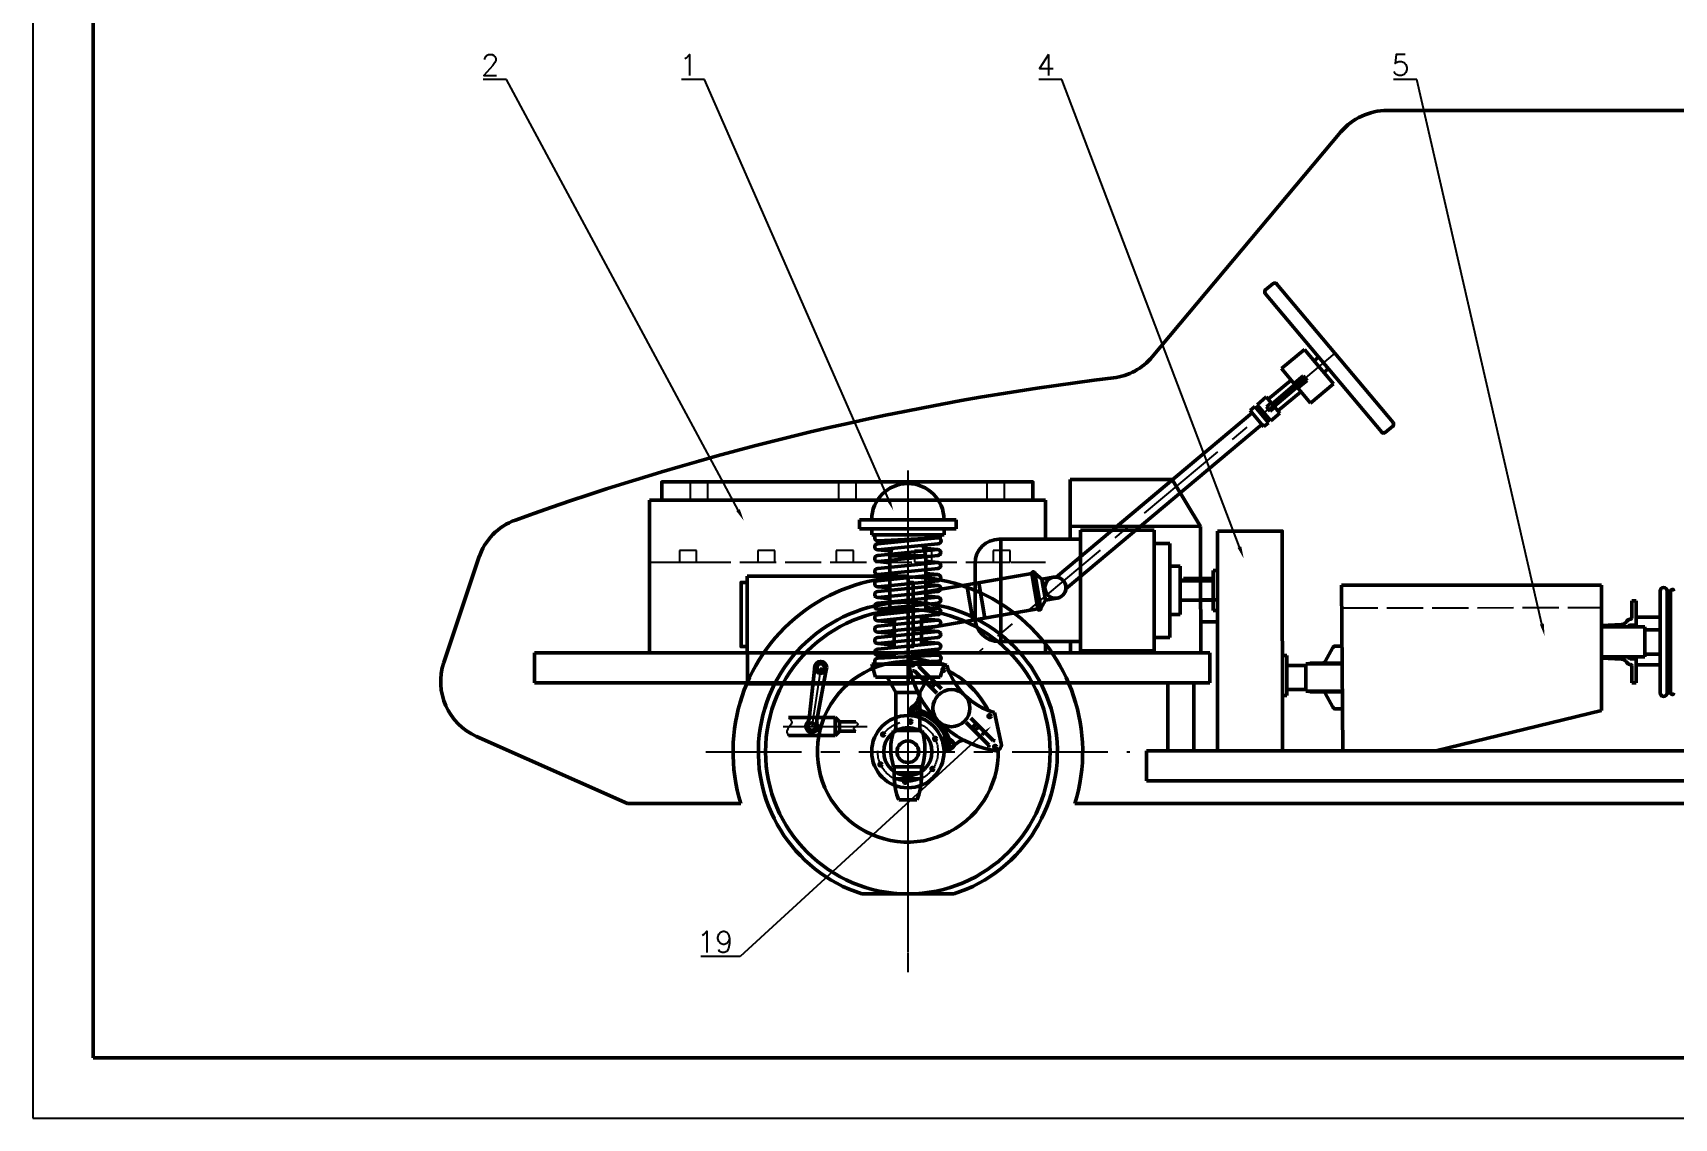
# Model space of a CAD drawing. Header units: millimetres. Extents: x 4452 to 5641, y 1905 to 2746.
# Drawn here: x 4452 to 4996, y 1905 to 2265 of the extents above; entities that cross this region are included whole.
import ezdxf
from ezdxf import colors
from ezdxf.entities.mleader import LeaderData, LeaderLine
from ezdxf.math import Vec2, Vec3

# ---------------------------------------------------------------- set-up
doc = ezdxf.new("R2010")
doc.units = ezdxf.units.MM
doc.linetypes.add('ACAD_ISO02W100', pattern=[15, 12, -3])
doc.linetypes.add('CENTER', pattern=[50.8, 31.75, -6.35, 6.35, -6.35])
for name, color, linetype, lineweight in [('中心线层', 1, 'CENTER', 25), ('剖面线层', 2, 'Continuous', 25), ('总内框线', 7, 'Continuous', 50), ('标注层', 3, 'Continuous', 25), ('粗实线层', 250, 'Continuous', 50), ('虚线层', 4, 'ACAD_ISO02W100', 25)]:
    doc.layers.add(name, color=color, linetype=linetype, lineweight=lineweight)
doc.styles.get("Standard").update_dxf_attribs({"font": 'txt', "bigfont": 'gbcbig.shx'})

# ---------------------------------------------------------------- blocks, each defined once
blk = doc.blocks.new('*U21')
at = {"layer": '中心线层'}
for p, q in [((0.02, -0.67), (0.02, 0.67)), ((-0.66, 0), (0.66, 0))]:
    blk.add_line(p, q, dxfattribs=at)
at = {"layer": '粗实线层'}
blk.add_circle((0.02, 0), 0.5, dxfattribs=at)
blk = doc.blocks.new('*U22')
at = {"layer": '粗实线层', "color": 0, "linetype": 'ByBlock', "lineweight": -2, "transparency": 16777216}
blk.add_blockref('*U21', (1270.03, -743.36), dxfattribs=at)
for p, rotation in [((1261.38, -748.38), 59.99999999999999), ((1278.71, -748.34), 299.9999999999999), ((1261.41, -758.38), 120), ((1278.73, -758.34), 240), ((1270.08, -763.36), 180)]:
    blk.add_blockref('*U21', p, dxfattribs=dict(at, rotation=rotation))
blk = doc.blocks.new('*U23')
at = {"layer": '虚线层'}
blk.add_lwpolyline([(-2.83, -1.95), (2.83, -1.95), (2.83, 1.95), (-2.83, 1.95)], close=True, dxfattribs=at)
blk = doc.blocks.new('*U24')
at = {"layer": '粗实线层', "color": 0, "linetype": 'ByBlock', "lineweight": -2, "transparency": 16777216}
for p in [(0, 0), (26, 0), (52, 0), (78, 0), (104, 0)]:
    blk.add_blockref('*U23', p, dxfattribs=at)
blk = doc.blocks.new('*U25')
at = {"layer": '虚线层'}
blk.add_lwpolyline([(-2.85, 3), (2.85, 3), (2.85, -3), (-2.85, -3)], close=True, dxfattribs=at)
blk = doc.blocks.new('*U26')
at = {"layer": '粗实线层', "color": 0, "linetype": 'ByBlock', "lineweight": -2, "transparency": 16777216}
for p in [(0, 0), (49.21, 0), (98.41, 0)]:
    blk.add_blockref('*U25', p, dxfattribs=at)

msp = doc.modelspace()

# ---------------------------------------------------------------- linework, layer by layer
for p, q in [((4451.8534, 2745.7386), (4451.8534, 1904.7386)), ((4451.8534, 1904.7386), (5640.8534, 1904.7386))]:
    msp.add_line(p, q)
at = {"layer": '中心线层'}
for p, q in [((4883.7988, 2158.5855), (4764.9814, 2058.8858)), ((4742.1446, 2119.6603), (4742.1446, 1959.764)), ((4742.1446, 2119.6603), (4742.1446, 1959.764)), ((4713.2217, 2054.3482), (4710.3094, 2034.7264)), ((4700.7961, 2034.7264), (4728.6103, 2034.7264)), ((4737.3946, 2026.364), (4746.8946, 2026.364))]:
    msp.add_line(p, q, dxfattribs=at)
at = {"layer": '中心线层', "lineweight": -3}
for p, q in [((4742.1446, 2099.2205), (4742.1446, 1947.3227)), ((4742.1446, 2099.2205), (4742.1446, 1947.3227)), ((4742.1446, 2099.2205), (4742.1446, 1947.3227)), ((4742.1446, 2099.2205), (4742.1446, 1947.3227)), ((4742.1446, 2099.2205), (4742.1446, 1947.3227)), ((4742.1446, 2099.2205), (4742.1446, 1947.3227)), ((4675.1369, 2026.364), (4815.7807, 2026.364)), ((4675.1369, 2026.364), (4815.7807, 2026.364)), ((4675.1369, 2026.364), (4815.7807, 2026.364))]:
    msp.add_line(p, q, dxfattribs=at)
at = {"layer": '中心线层'}
msp.add_circle((4742.1446, 2026.364), 10, dxfattribs=at)
at = {"layer": '剖面线层'}
for points in [[(4702.5352, 2037.7264), (4703.6366, 2036.1824), (4701.9754, 2033.2284), (4702.5352, 2031.7264)], [(4724.8321, 2036.3264), (4725.5552, 2035.3388), (4724.1665, 2034.0292), (4724.8321, 2033.1264)]]:
    msp.add_spline(points, degree=3, dxfattribs=at)
at = {"layer": '总内框线'}
for p, q in [((4471.8534, 2725.7386), (4471.8534, 1924.7386)), ((4471.8534, 1924.7386), (5620.8534, 1924.7386))]:
    msp.add_line(p, q, dxfattribs=at)
at = {"layer": '粗实线层'}
for p, q in [((4901.1587, 2239.164), (5193.0017, 2239.164)), ((4823.2502, 2157.4306), (4885.8379, 2232.0197)), ((4899.3462, 2132.4003), (4860.7112, 2178.4437)), ((4863.2979, 2181.7107), (4860.8148, 2179.6271)), ((4864.4814, 2181.6072), (4903.1163, 2135.5638)), ((4873.7033, 2159.873), (4866.1022, 2153.4949)), ((4873.7033, 2159.873), (4866.1022, 2153.4949)), ((4873.7033, 2159.873), (4877.2329, 2155.6666)), ((4878.4125, 2157.3481), (4876.8923, 2156.0725)), ((4866.1022, 2153.4949), (4870.5531, 2148.1906)), ((4873.31, 2151.0796), (4870.5109, 2148.7309)), ((4873.9479, 2150.3195), (4873.31, 2151.0796)), ((4877.2329, 2155.6666), (4883.3137, 2148.4197)), ((4880.1247, 2152.2203), (4881.6449, 2153.4959)), ((4869.2912, 2149.6944), (4861.6902, 2143.3163)), ((4870.7944, 2148.3931), (4862.952, 2141.8125)), ((4871.5031, 2147.5485), (4863.6607, 2140.968)), ((4872.5236, 2145.8422), (4864.9225, 2139.4642)), ((4871.7865, 2147.2107), (4870.5109, 2148.7309)), ((4870.5109, 2148.7309), (4870.7944, 2148.3931)), ((4870.9074, 2147.7683), (4873.9479, 2150.3195)), ((4871.2618, 2147.346), (4875.7126, 2142.0417)), ((4871.7865, 2147.2107), (4871.5031, 2147.5485)), ((4874.5857, 2149.5594), (4871.7865, 2147.2107)), ((4873.9479, 2150.3195), (4874.5857, 2149.5594)), ((4883.3137, 2148.4197), (4875.7126, 2142.0417)), ((4857.2518, 2140.8874), (4855.7316, 2139.6118)), ((4857.2518, 2140.8874), (4861.7598, 2135.515)), ((4858.6497, 2140.7651), (4857.8896, 2140.1273)), ((4861.0524, 2144.0764), (4858.0119, 2141.5252)), ((4862.5199, 2136.1528), (4858.0119, 2141.5252)), ((4861.6902, 2143.3163), (4861.0524, 2144.0764)), ((4862.6989, 2142.1142), (4861.1787, 2140.8385)), ((4861.1787, 2140.8385), (4862.3936, 2139.3907)), ((4864.9225, 2139.4642), (4861.6902, 2143.3163)), ((4863.9138, 2140.6663), (4862.3936, 2139.3907)), ((4856.3694, 2138.8517), (4791.3523, 2084.2959)), ((4859.6018, 2134.9995), (4794.5847, 2080.4437)), ((4856.3694, 2138.8517), (4810.763, 2100.5833)), ((4859.6018, 2134.9995), (4855.7316, 2139.6118)), ((4859.6018, 2134.9995), (4860.2396, 2134.2394)), ((4861.7598, 2135.515), (4860.2396, 2134.2394)), ((4861.8821, 2136.9129), (4861.122, 2136.2751)), ((4865.5603, 2138.7041), (4862.5199, 2136.1528)), ((4864.9225, 2139.4642), (4865.5603, 2138.7041)), ((4903.0128, 2134.3804), (4900.5296, 2132.2968)), ((4795.9464, 2116.7095), (4829.8367, 2116.7095)), ((4796.0006, 2096.8864), (4795.9464, 2116.7095)), ((4829.8367, 2116.7095), (4839.1967, 2101.1504)), ((4656.4139, 2109.8679), (4656.4139, 2059.1972)), ((4787.7613, 2109.8679), (4656.4139, 2109.8679)), ((4787.7613, 2109.8679), (4787.7613, 2096.8864)), ((4758.1446, 2103.364), (4726.1446, 2103.364)), ((4726.1446, 2103.364), (4726.1446, 2100.364)), ((4758.1446, 2100.364), (4758.1446, 2103.364)), ((4726.1446, 2100.364), (4758.1446, 2100.364)), ((4730.1446, 2098.364), (4730.1446, 2100.364)), ((4730.1446, 2098.364), (4754.1446, 2098.364)), ((4730.1446, 2098.364), (4754.1446, 2098.364)), ((4732.1446, 2096.364), (4752.1446, 2097.364)), ((4752.1446, 2097.364), (4732.1446, 2095.364)), ((4734.6826, 2095.6178), (4734.2488, 2096.4692)), ((4737.4387, 2095.8934), (4737.6518, 2096.6393)), ((4746.589, 2096.8084), (4746.5108, 2097.0823)), ((4754.1446, 2098.364), (4754.1446, 2100.364)), ((4799.4486, 2096.8864), (4772.4486, 2096.8864)), ((4773.0291, 2062.8864), (4773.0291, 2096.8864)), ((4839.1967, 2101.1504), (4795.9889, 2101.1543)), ((4799.4486, 2099.8864), (4823.9013, 2099.8864)), ((4799.4486, 2059.8864), (4799.4486, 2099.8864)), ((4823.9013, 2059.8864), (4823.9013, 2099.8864)), ((4839.1967, 2101.1504), (4839.2326, 2088.0372)), ((4732.1446, 2093.364), (4752.1446, 2095.364)), ((4732.1446, 2093.364), (4736.589, 2092.9195)), ((4732.1662, 2091.4529), (4752.0666, 2093.4664)), ((4732.1662, 2089.4529), (4752.1662, 2091.4716)), ((4736.1446, 2091.364), (4736.8505, 2093.8345)), ((4736.1446, 2091.364), (4748.1446, 2091.364)), ((4736.1446, 2091.364), (4736.1446, 2075.2321)), ((4748.1446, 2091.364), (4747.1446, 2094.864)), ((4747.4111, 2093.9311), (4752.0666, 2093.4664)), ((4748.1446, 2073.4377), (4748.1446, 2091.364)), ((4829.0588, 2095.4864), (4823.9013, 2095.4864)), ((4829.0588, 2064.2864), (4829.0588, 2095.4864)), ((4588.2022, 2056.0056), (4599.8213, 2090.7767)), ((4732.1659, 2087.1584), (4752.0663, 2089.1719)), ((4732.1659, 2085.1584), (4752.1659, 2087.1772)), ((4732.1662, 2089.4529), (4736.1446, 2089.0578)), ((4748.1446, 2089.5634), (4752.0663, 2089.1719)), ((4748.1446, 2085.5073), (4752.066, 2085.1158)), ((4764.4486, 2070.8864), (4764.4486, 2088.8864)), ((4785.229, 2079.788), (4784.2184, 2085.6551)), ((4786.5895, 2083.5806), (4784.2184, 2085.6551)), ((4832.4486, 2087.8864), (4829.0588, 2087.8864)), ((4832.4486, 2071.8864), (4832.4486, 2087.8864)), ((4839.2933, 2059.1972), (4839.2326, 2088.0372)), ((4843.4486, 2083.8864), (4843.4486, 2086.502)), ((4843.4486, 2086.502), (4844.9035, 2086.502)), ((4732.1654, 2079.5235), (4752.0657, 2081.537)), ((4732.1656, 2083.1023), (4752.066, 2085.1158)), ((4732.1656, 2081.1023), (4752.1656, 2083.1211)), ((4732.1656, 2081.1023), (4736.1446, 2080.7072)), ((4732.1659, 2085.1584), (4736.1446, 2084.7633)), ((4761.7279, 2081.781), (4743.86, 2078.7032)), ((4748.1446, 2081.9284), (4752.0657, 2081.537)), ((4783.2405, 2085.4867), (4761.7279, 2081.781)), ((4761.7279, 2081.781), (4763.7491, 2070.0469)), ((4765.6393, 2082.4548), (4767.6605, 2070.7206)), ((4784.2512, 2079.6196), (4783.2405, 2085.4867)), ((4790.5009, 2084.2544), (4786.5895, 2083.5806)), ((4786.5895, 2083.5806), (4787.78, 2076.6692)), ((4843.4486, 2083.0864), (4832.4486, 2083.0864)), ((4833.5985, 2083.7864), (4843.4486, 2083.7864)), ((4833.5985, 2083.0864), (4833.5985, 2083.7864)), ((4843.4486, 2083.8864), (4843.4486, 2075.8864)), ((4843.4486, 2076.6864), (4843.4486, 2083.7864)), ((4886.0343, 2081.5833), (4972.2499, 2081.6046)), ((4886.47, 2026.6389), (4886.0387, 2081.5833)), ((4972.2647, 2040.0442), (4972.2544, 2081.6046)), ((4732.1612, 2075.6462), (4752.0616, 2077.6597)), ((4732.1612, 2073.6462), (4752.1612, 2075.6649)), ((4732.1654, 2077.5235), (4752.1654, 2079.5422)), ((4732.1654, 2077.5235), (4736.1446, 2077.1283)), ((4736.1446, 2075.2321), (4736.1446, 2072.364)), ((4748.1446, 2078.0507), (4752.0616, 2077.6597)), ((4784.2512, 2079.6196), (4785.2618, 2073.7525)), ((4785.229, 2079.788), (4786.2397, 2073.9209)), ((4787.78, 2076.6692), (4786.2397, 2073.9209)), ((4791.6914, 2077.343), (4787.78, 2076.6692)), ((4843.4486, 2076.6864), (4832.4486, 2076.6864)), ((4839.2563, 2076.7739), (4844.8876, 2076.779)), ((4843.4486, 2075.8864), (4843.4486, 2073.2709)), ((4982.3213, 2076.4049), (4982.3213, 2073.3071)), ((4982.3213, 2076.4049), (4983.7213, 2076.4049)), ((4983.7213, 2076.4049), (4983.7213, 2068.8071)), ((4991.6919, 2079.6815), (4991.6919, 2045.8955)), ((4995.2019, 2079.6815), (4994.0319, 2079.6815)), ((4994.0319, 2079.6815), (4994.0319, 2045.8955)), ((4995.2019, 2079.6815), (4995.2019, 2045.8955)), ((4732.1609, 2071.8205), (4752.0613, 2073.834)), ((4732.1609, 2069.8205), (4752.1609, 2071.8393)), ((4732.1609, 2069.8205), (4737.6609, 2069.2743)), ((4732.1611, 2068.0346), (4752.0614, 2070.0481)), ((4732.1612, 2073.6462), (4736.1446, 2073.2506)), ((4736.4495, 2072.364), (4736.1446, 2072.364)), ((4736.4495, 2072.364), (4737.5318, 2072.364)), ((4737.6446, 2070.374), (4737.6446, 2060.906)), ((4737.6609, 2070.3757), (4737.6609, 2069.0993)), ((4763.7491, 2070.0469), (4743.86, 2066.6209)), ((4746.6446, 2071.2825), (4746.6446, 2061.8166)), ((4746.6609, 2071.2841), (4746.6609, 2069.5553)), ((4746.6611, 2070.5872), (4752.0614, 2070.0481)), ((4748.1446, 2074.225), (4752.0613, 2073.834)), ((4785.2618, 2073.7525), (4763.7491, 2070.0469)), ((4832.4486, 2071.8864), (4829.0588, 2071.8864)), ((4839.2718, 2069.4222), (4844.8943, 2069.4273)), ((4843.4486, 2073.2709), (4844.9035, 2073.2709)), ((4981.7213, 2070.3071), (4981.9213, 2070.3071)), ((4982.3213, 2073.3071), (4982.3213, 2070.7071)), ((4982.3213, 2070.7071), (4982.3213, 2070.7071)), ((4983.7213, 2068.4071), (4983.7213, 2072.8049)), ((4991.6919, 2070.954), (4983.7213, 2070.954)), ((4732.1444, 2064.2492), (4752.0448, 2066.2627)), ((4732.1444, 2062.2492), (4752.1444, 2064.2679)), ((4732.1611, 2066.0346), (4752.1611, 2068.0533)), ((4732.1611, 2066.0346), (4737.6611, 2065.4884)), ((4737.6611, 2066.5898), (4737.6611, 2065.3133)), ((4746.6444, 2066.8018), (4752.0448, 2066.2627)), ((4746.6611, 2067.4982), (4746.6611, 2065.7694)), ((4829.0588, 2064.2864), (4823.9013, 2064.2864)), ((4978.946, 2068.5857), (4972.2525, 2068.2349)), ((4981.1213, 2067.8071), (4972.2525, 2067.8071)), ((4981.1213, 2067.8071), (4986.6324, 2067.8071)), ((4981.7213, 2068.4071), (4983.7213, 2068.4071)), ((4983.7213, 2068.8485), (4983.7213, 2068.4071)), ((4986.6324, 2067.8071), (4986.6324, 2057.8071)), ((4986.6324, 2066.7972), (4991.6919, 2066.7972)), ((4991.6919, 2066.7972), (4991.6919, 2058.7798)), ((4618.3255, 2059.1972), (4842.3397, 2059.1972)), ((4618.3255, 2059.1972), (4618.3255, 2049.1972)), ((4787.7613, 2059.1972), (4656.4139, 2059.1972)), ((4732.1444, 2062.2492), (4737.6444, 2061.703)), ((4732.1446, 2060.3495), (4752.0449, 2062.363)), ((4732.1446, 2058.3495), (4752.1446, 2060.3683)), ((4732.1446, 2057.3495), (4752.1446, 2058.363)), ((4732.1446, 2058.3495), (4737.6446, 2057.8033)), ((4737.6444, 2062.8043), (4737.6444, 2061.5279)), ((4737.6446, 2058.9047), (4737.6446, 2057.6282)), ((4746.6444, 2063.7128), (4746.6444, 2061.984)), ((4746.6446, 2062.9021), (4752.0449, 2062.363)), ((4746.6446, 2059.8131), (4746.6446, 2058.0843)), ((4752.1446, 2058.363), (4746.6446, 2058.9107)), ((4799.4486, 2062.8864), (4772.4486, 2062.8864)), ((4787.7613, 2062.8864), (4787.7613, 2059.1972)), ((4796.1038, 2059.1288), (4796.0935, 2062.8864)), ((4796.1038, 2059.1288), (4839.2933, 2059.1972)), ((4799.4486, 2059.8864), (4823.9013, 2059.8864)), ((4842.3397, 2049.1972), (4842.3397, 2059.1972)), ((4880.5917, 2056.2806), (4883.1411, 2060.9108)), ((4884.4262, 2061.4285), (4884.0171, 2061.4285)), ((4885.946, 2061.4285), (4884.4262, 2061.4285)), ((4986.6324, 2058.7791), (4991.6919, 2058.7798)), ((4711.2434, 2054.6419), (4709.353, 2037.2177)), ((4715.2, 2054.0546), (4711.9483, 2036.8325)), ((4730.1446, 2055.364), (4754.1446, 2055.364)), ((4730.1446, 2055.364), (4754.1446, 2055.364)), ((4730.1446, 2055.364), (4731.3951, 2051.0834)), ((4732.1446, 2055.364), (4752.1446, 2056.3633)), ((4737.6446, 2055.6388), (4737.6446, 2055.364)), ((4744.3459, 2053.1959), (4743.6568, 2053.2464)), ((4751.7839, 2045.7579), (4744.3459, 2053.1959)), ((4755.1176, 2055.0822), (4744.8923, 2057.346)), ((4745.8326, 2054.6827), (4745.7821, 2055.3717)), ((4753.2706, 2047.2447), (4745.8326, 2054.6827)), ((4746.6446, 2056.0885), (4746.6446, 2055.364)), ((4754.1446, 2055.364), (4752.8934, 2051.0834)), ((4867.8234, 2058.248), (4866.3685, 2058.248)), ((4867.8234, 2055.6325), (4867.8234, 2058.248)), ((4867.8234, 2047.6325), (4867.8234, 2055.6325)), ((4874.1415, 2055.0193), (4867.8234, 2055.0195)), ((4867.8234, 2054.8325), (4867.8234, 2047.7325)), ((4873.3415, 2055.0194), (4873.3415, 2055.0186)), ((4874.1434, 2055.563), (4874.1402, 2046.4569)), ((4874.1434, 2055.0186), (4874.1408, 2055.0186)), ((4874.1415, 2055.0193), (4874.1409, 2051.0099)), ((4874.1434, 2055.563), (4886.1517, 2055.563)), ((4875.4529, 2055.763), (4875.2529, 2055.563)), ((4886.1501, 2055.763), (4875.4529, 2055.763)), ((4981.1213, 2057.8071), (4972.2521, 2057.8071)), ((4972.2521, 2057.3793), (4978.946, 2057.0284)), ((4981.1213, 2057.8071), (4986.6324, 2057.8071)), ((4981.7213, 2057.2071), (4983.7213, 2057.2071)), ((4981.7213, 2055.3071), (4981.9213, 2055.3071)), ((4982.3213, 2052.3071), (4982.3213, 2054.9071)), ((4982.3213, 2054.9071), (4982.3213, 2054.9071)), ((4983.7213, 2057.2071), (4983.7213, 2052.8092)), ((4983.7213, 2056.8071), (4983.7213, 2057.2071)), ((4991.6919, 2055.168), (4983.7213, 2055.168)), ((4618.3255, 2049.1972), (4842.3397, 2049.1972)), ((4731.3951, 2051.0834), (4752.8934, 2051.0834)), ((4738.1892, 2046.0107), (4735.2604, 2051.0834)), ((4746.1, 2046.0107), (4749.0288, 2051.0834)), ((4749.0534, 2048.4883), (4750.5402, 2049.9751)), ((4749.9486, 2047.5931), (4751.4354, 2049.0799)), ((4828.4276, 2026.6389), (4828.4276, 2049.1972)), ((4836.9706, 2049.1972), (4836.9706, 2026.6389)), ((4867.8234, 2047.6325), (4867.8234, 2045.0169)), ((4874.1403, 2047.0006), (4874.1409, 2051.0099)), ((4982.3213, 2049.2092), (4982.3213, 2052.3071)), ((4982.3213, 2049.2092), (4983.7213, 2049.2092)), ((4983.7213, 2052.8092), (4983.7213, 2049.2092)), ((4738.1892, 2033.364), (4738.1892, 2046.0107)), ((4738.1892, 2046.0107), (4742.1446, 2046.0107)), ((4746.1, 2046.0107), (4742.1446, 2046.0107)), ((4746.1, 2033.364), (4746.1, 2046.0107)), ((4867.8234, 2045.0169), (4866.3685, 2045.0169)), ((4874.1403, 2047.0006), (4867.8234, 2047.0023)), ((4873.3403, 2047.0007), (4873.3403, 2047.0013)), ((4886.2265, 2046.4569), (4874.1402, 2046.4569)), ((4874.1403, 2047.0006), (4874.1433, 2047.0006)), ((4875.2529, 2046.4569), (4875.4529, 2046.2569)), ((4886.2282, 2046.2569), (4875.4529, 2046.2569)), ((4880.5917, 2045.7392), (4883.1411, 2041.109)), ((4995.2019, 2045.8955), (4994.0319, 2045.8955)), ((4702.5352, 2037.7264), (4718.0837, 2037.7264)), ((4718.0837, 2037.7264), (4719.4837, 2036.3264)), ((4718.0837, 2037.7264), (4718.0837, 2031.7264)), ((4763.0253, 2037.49), (4770.4633, 2030.052)), ((4770.8628, 2039.337), (4773.1266, 2029.1116)), ((4884.4262, 2040.5914), (4884.0171, 2040.5914)), ((4886.4262, 2040.5914), (4884.4262, 2040.5914)), ((4917.2526, 2026.6465), (4972.2647, 2040.0442)), ((4649.0912, 2009.164), (4599.0528, 2031.3888)), ((4702.5352, 2031.7264), (4718.0837, 2031.7264)), ((4718.0837, 2031.7264), (4719.4837, 2033.1264)), ((4719.4837, 2036.3264), (4724.8321, 2036.3264)), ((4719.4837, 2036.3264), (4719.4837, 2033.1264)), ((4719.4837, 2033.1264), (4724.8321, 2033.1264)), ((4737.3946, 2033.364), (4746.8946, 2033.364)), ((4761.5385, 2036.0032), (4768.9765, 2028.5652)), ((4763.3738, 2034.1679), (4764.8606, 2035.6547)), ((4764.2689, 2033.2728), (4765.7557, 2034.7596)), ((4768.9765, 2028.5652), (4769.027, 2027.8762)), ((4770.4633, 2030.052), (4771.1523, 2030.0015)), ((4821.3412, 2026.6389), (5171.6283, 2026.6389)), ((4821.3412, 2016.6389), (4821.3412, 2026.6389)), ((4917.2526, 2026.6465), (4886.447, 2026.6389)), ((4737.3946, 2021.364), (4746.8946, 2021.364)), ((4737.6446, 2021.364), (4737.6446, 2017.364)), ((4747.2313, 2021.3677), (4746.6446, 2020.4877)), ((4746.6446, 2021.364), (4746.6446, 2017.364)), ((4737.6446, 2019.364), (4746.6446, 2019.364)), ((4737.6446, 2017.364), (4746.6446, 2017.364)), ((4821.3412, 2016.6389), (5171.6283, 2016.6389)), ((4739.1446, 2010.364), (4745.1446, 2010.364)), ((4649.0912, 2009.164), (4686.7536, 2009.164)), ((4797.5356, 2009.164), (5186.7536, 2009.164)), ((4726.9026, 1979.164), (4757.3866, 1979.164))]:
    msp.add_line(p, q, dxfattribs=at)
for points in [[(4660.5179, 2109.8679), (4783.6573, 2109.8679), (4783.6573, 2115.8778), (4660.5179, 2115.8778)], [(4844.8375, 2099.5605), (4866.3546, 2099.5605), (4866.4206, 2026.6389), (4844.9035, 2026.6389)], [(4688.8215, 2084.5608), (4742.2276, 2084.5608), (4742.2882, 2059.1972), (4688.8822, 2059.1972)], [(4742.2882, 2059.1972), (4688.9069, 2059.1972), (4688.9069, 2048.8683), (4742.2882, 2048.8683)]]:
    msp.add_lwpolyline(points, close=True, dxfattribs=at)
for points in [[(4688.8773, 2061.2415), (4686.8262, 2061.2415), (4686.8262, 2082.5211), (4688.8264, 2082.5211)], [(4742.2325, 2082.5211), (4743.86, 2082.5211), (4743.86, 2061.2415), (4742.2833, 2061.2415)]]:
    msp.add_lwpolyline(points, dxfattribs=at)
for centre, radius in [((4791.0961, 2080.7987), 3.5066), ((4742.1446, 2026.364), 47.2), ((4713.2217, 2054.3482), 2), ((4713.2217, 2054.3482), 1.2), ((4743.7109, 2055.3176), 0.5), ((4753.945, 2053.5034), 0.5), ((4756.6032, 2040.8226), 6.1575), ((4742.1446, 2026.364), 12), ((4744.5685, 2039.8792), 1.7308), ((4744.5685, 2039.8792), 0.7358), ((4769.284, 2038.1644), 0.5), ((4710.3094, 2034.7264), 1.2196), ((4742.1446, 2026.364), 8), ((4742.1446, 2026.364), 3.6), ((4755.6598, 2028.7879), 1.7308), ((4755.6598, 2028.7879), 0.7358), ((4771.0982, 2027.9303), 0.5)]:
    msp.add_circle(centre, radius, dxfattribs=at)
for centre, radius, start, end in [((4901.1587, 2219.164), 20, 90, 140), ((4901.1587, 2219.164), 20, 90, 140), ((4861.3547, 2178.9836), 0.84, 130, 220), ((4863.8379, 2181.0672), 0.84, 40, 130), ((4807.9293, 2170.2864), 20, 276.887141, 320), ((4918.3946, 1255.7292), 901.2043, 96.8871412, 109.8765234), ((4902.4729, 2135.0239), 0.84, 310, 40), ((4899.9897, 2132.9402), 0.84, 220, 310), ((4742.1446, 2103.364), 12, 0, 180), ((4618.7902, 2084.438), 20, 109.876523, 161.522527), ((4732.1446, 2097.364), 1, 90, 270), ((4752.1446, 2098.364), 1, 270, 0), ((4752.1446, 2096.364), 1, 270, 90), ((4772.4486, 2088.8864), 8, 90, 180), ((4732.1446, 2094.364), 1, 90, 270), ((4732.1662, 2090.4529), 1, 90, 270), ((4752.0666, 2092.4665), 0.9999, 270, 90), ((4732.1659, 2086.1584), 1, 90, 270), ((4752.0663, 2088.172), 0.9999, 270, 90), ((4783.7295, 2085.5709), 0.4961, 9.773549, 189.773549), ((4742.1446, 2026.364), 58, 342.749391, 197.250609), ((4732.1656, 2082.1023), 1, 90, 270), ((4752.0657, 2080.5371), 0.9999, 270, 90), ((4752.066, 2084.1159), 0.9999, 270, 90), ((4992.8619, 2079.6815), 1.17, 0, 180), ((4995.7869, 2079.6815), 0.585, 0, 180), ((4742.1446, 2026.364), 49.6, 287.896551, 252.103449), ((4732.1612, 2074.6462), 1, 90, 270), ((4732.1654, 2078.5235), 1, 90, 270), ((4752.0616, 2076.6598), 0.9999, 270, 90), ((4732.1609, 2070.8205), 1, 90, 270), ((4752.0613, 2072.8342), 0.9999, 270, 90), ((4752.0614, 2069.0482), 0.9999, 270, 90), ((4772.4486, 2070.8864), 8, 180, 270), ((4785.7507, 2073.8367), 0.4961, 189.773549, 9.773549), ((4978.8352, 2070.6648), 2.0821, 273.050925, 330.403636), ((4981.7213, 2069.1063), 1.2008, 90, 153.617593), ((4981.9213, 2070.7071), 0.4, 270, 0), ((4732.1444, 2063.2492), 1, 90, 270), ((4732.1611, 2067.0346), 1, 90, 270), ((4752.0448, 2065.2628), 0.9999, 270, 90), ((4981.7213, 2067.8071), 0.6, 90, 180), ((4732.1446, 2059.3495), 1, 90, 270), ((4752.0449, 2061.3631), 0.9999, 270, 90), ((4752.1446, 2057.3631), 0.9999, 270, 90), ((4884.0171, 2060.4285), 1, 90, 151.162429), ((4607.1712, 2049.667), 20, 161.522527, 246.051298), ((4742.1446, 2026.364), 30, 88.923193, 1.076807), ((4732.1446, 2056.3495), 1, 90, 270), ((4744.4599, 2055.3933), 2, 77.51651, 190.452688), ((4777.2171, 2061.4365), 35.3099, 190.452688, 259.547312), ((4752.1446, 2055.364), 0.9993, 0, 90), ((4777.2171, 2061.4365), 22.9949, 196.041598, 253.958402), ((4742.1446, 2026.364), 30, 27.065574, 62.934426), ((4879.7157, 2056.763), 1, 270, 331.162429), ((4978.8374, 2054.9561), 2.0752, 29.382407, 87), ((4981.7213, 2056.5078), 1.2008, 206.382407, 270), ((4981.7213, 2057.8071), 0.6, 180, 270), ((4981.9213, 2054.9071), 0.4, 0, 90), ((4741.0257, 2045.5772), 4.9787, 301.87192, 353.254941), ((4879.7157, 2045.2569), 1, 28.837571, 90), ((4992.8619, 2045.8955), 1.17, 180, 0), ((4995.7869, 2045.8955), 0.585, 180, 0), ((4707.3646, 2037.4335), 2, 317.409003, 353.807926), ((4713.9135, 2036.4615), 2, 169.307633, 205.706557), ((4742.1446, 2026.364), 13.3262, 17.300362, 72.699638), ((4742.1446, 2026.364), 14.2901, 16.871489, 73.128511), ((4884.0171, 2041.5914), 1, 208.837571, 270), ((4710.3094, 2034.7264), 2, 137.409003, 25.706557), ((4756.8195, 2027.364), 20.3304, 162.835036, 197.164964), ((4727.4697, 2027.364), 20.3304, 342.835036, 17.164964), ((4761.3578, 2025.245), 4.9787, 96.745059, 148.12808), ((4771.1739, 2028.6793), 2, 259.547312, 12.48349), ((4757.6349, 2017.9869), 20, 181.784825, 202.404689), ((4726.6543, 2017.9869), 20, 337.595311, 358.215175)]:
    msp.add_arc(centre, radius, start, end, dxfattribs=at)
at = {"layer": '虚线层'}
for p, q in [((4656.4139, 2089.2064), (4787.7613, 2089.2064)), ((4886.0971, 2074.1487), (4972.2562, 2074.17))]:
    msp.add_line(p, q, dxfattribs=at)

# ---------------------------------------------------------------- block references
at = {"layer": '粗实线层'}
for name, p in [('*U26', (4672.882, 2112.8728)), ('*U24', (4669.2327, 2091.1581))]:
    msp.add_blockref(name, p, dxfattribs=at)
at = {"layer": '粗实线层', "rotation": 54.99999999999999}
msp.add_blockref('*U22', (3396.5527, 1418.1032), dxfattribs=at)

# ---------------------------------------------------------------- leaders
at = {"layer": '标注层'}
ml = msp.add_multileader_mtext('Standard', dxfattribs=at)
ml.set_content('2', color=256)
ml.set_leader_properties()
ml.build(insert=Vec2(0, 0))
ml.multileader.update_dxf_attribs({"text_right_attachment_type": 6, "dogleg_length": 0.36})
ctx = ml.context
ctx.base_point, ctx.char_height, ctx.plane_origin = Vec3(4599.9479, 2254.2896), 7, Vec3(4687.7003, 2103.0462)
ctx.right_attachment, ctx.text_align_type = 6, 2
notes = []
notes.append((ctx, [(0, (1, 1, 0), (4608.9746, 2249.3896), (-1, 0), 0.36, [(0, [(4687.7003, 2103.0462)], 0, [])])]))
ctx.mtext.insert, ctx.mtext.alignment, ctx.mtext.flow_direction = Vec3(4606.6146, 2257.7896), 3, 5
ml = msp.add_multileader_mtext('Standard', dxfattribs=at)
ml.set_content('1', color=256)
ml.set_leader_properties()
ml.build(insert=Vec2(0, 0))
ml.multileader.update_dxf_attribs({"text_right_attachment_type": 6, "dogleg_length": 0.36})
ctx = ml.context
ctx.base_point, ctx.char_height, ctx.plane_origin = Vec3(4668.0421, 2254.2896), 7, Vec3(4737.3048, 2106.4521)
ctx.right_attachment, ctx.text_align_type = 6, 2
notes.append((ctx, [(0, (1, 1, 0), (4674.7354, 2249.3896), (-1, 0), 0.36, [(0, [(4737.3048, 2106.4521)], 0, [])])]))
ctx.mtext.insert, ctx.mtext.alignment, ctx.mtext.flow_direction = Vec3(4672.3754, 2257.7896), 3, 5
ml = msp.add_multileader_mtext('Standard', dxfattribs=at)
ml.set_content('4', color=256)
ml.set_leader_properties()
ml.build(insert=Vec2(0, 0))
ml.multileader.update_dxf_attribs({"text_right_attachment_type": 6, "dogleg_length": 0.36})
ctx = ml.context
ctx.base_point, ctx.char_height, ctx.plane_origin = Vec3(4784.2504, 2254.2896), 7, Vec3(4853.5695, 2090.5019)
ctx.right_attachment, ctx.text_align_type = 6, 2
notes.append((ctx, [(0, (1, 1, 0), (4793.2771, 2249.3896), (-1, 0), 0.36, [(0, [(4853.5695, 2090.5019)], 0, [])])]))
ctx.mtext.insert, ctx.mtext.alignment, ctx.mtext.flow_direction = Vec3(4790.9171, 2257.7896), 3, 5
ml = msp.add_multileader_mtext('Standard', dxfattribs=at)
ml.set_content('5', color=256)
ml.set_leader_properties()
ml.build(insert=Vec2(0, 0))
ml.multileader.update_dxf_attribs({"text_right_attachment_type": 6, "dogleg_length": 0.36})
ctx = ml.context
ctx.base_point, ctx.char_height, ctx.plane_origin = Vec3(4901.927, 2254.2896), 7, Vec3(4953.3731, 2064.8248)
ctx.right_attachment, ctx.text_align_type = 6, 2
notes.append((ctx, [(0, (1, 1, 0), (4910.9537, 2249.3896), (-1, 0), 0.36, [(0, [(4953.3731, 2064.8248)], 0, [])])]))
ctx.mtext.insert, ctx.mtext.alignment, ctx.mtext.flow_direction = Vec3(4908.5937, 2257.7896), 3, 5
ml = msp.add_multileader_mtext('Standard', dxfattribs=at)
ml.set_content('19', color=256)
ml.set_leader_properties()
ml.build(insert=Vec2(0, 0))
ml.multileader.update_dxf_attribs({"text_right_attachment_type": 6, "dogleg_length": 0.36})
ctx = ml.context
ctx.base_point, ctx.char_height, ctx.plane_origin = Vec3(4672.8565, 1963.2564), 7, Vec3(4769.7367, 2034.7362)
ctx.right_attachment, ctx.text_align_type = 6, 2
notes.append((ctx, [(1, (1, 1, 0), (4686.5499, 1958.3564), (-1, 0), 0.36, [(0, [(4769.7367, 2034.7362)], 0, [])])]))
ctx.mtext.insert, ctx.mtext.alignment, ctx.mtext.flow_direction = Vec3(4684.1899, 1966.7564), 3, 5
for ctx, leaders in notes:
    for number, flags, end, landing, length, lines in leaders:
        leader = LeaderData()
        leader.index, (leader.has_last_leader_line, leader.has_dogleg_vector, leader.attachment_direction) = number, flags
        leader.last_leader_point, leader.dogleg_vector, leader.dogleg_length = Vec3(end), Vec3(landing), length
        for number, points, colour, breaks in lines:
            line = LeaderLine()
            line.index, line.vertices, line.color, line.breaks = number, Vec3.list(points), colors.encode_raw_color(colour), breaks
            leader.lines.append(line)
        ctx.leaders.append(leader)

doc.saveas('drawing.dxf')
